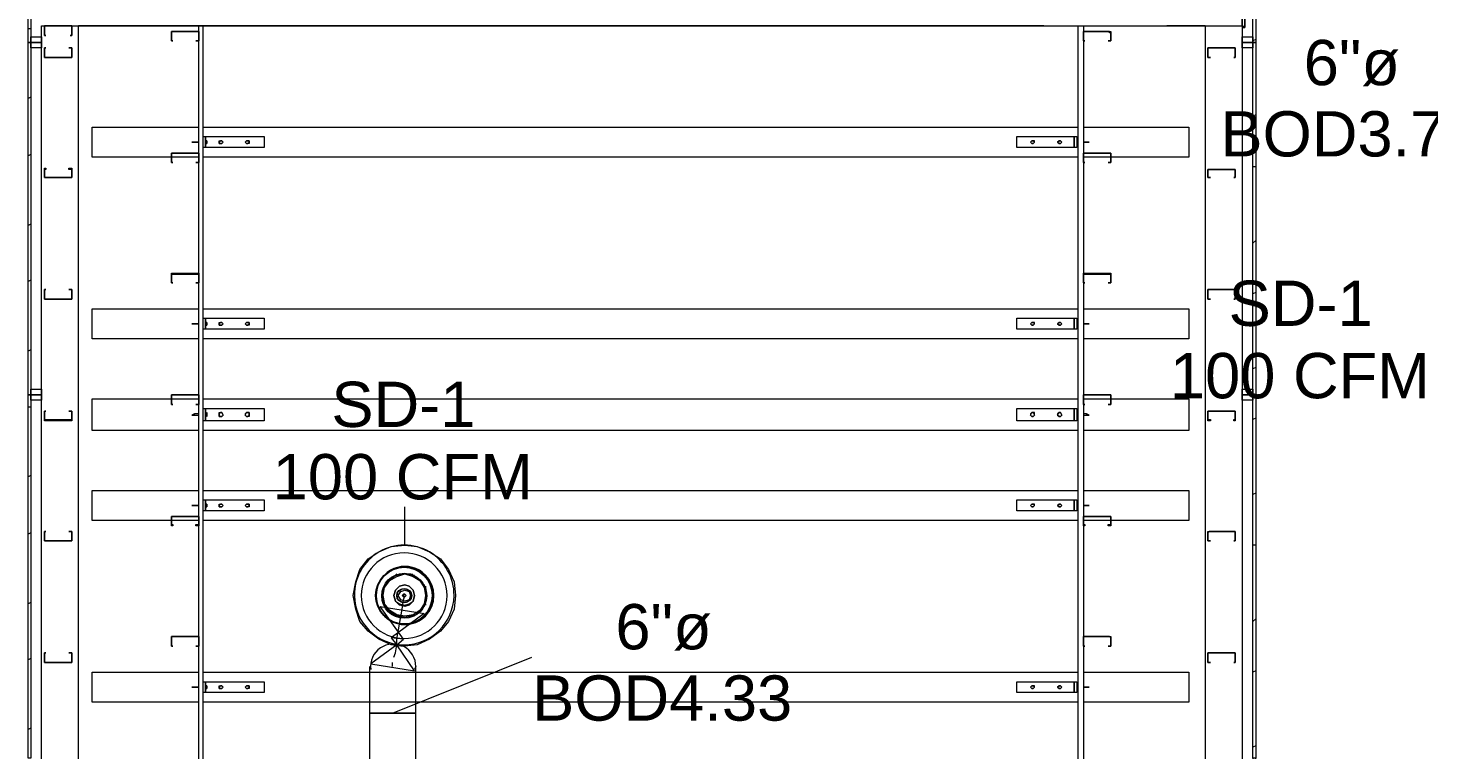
# Model space of a CAD drawing. Header units: metres. Extents: x -2 to 237, y -8 to 52.
# Drawn here: x 16.063 to 20.768, y 14.815 to 17.239 of the extents above; entities that cross this region are included whole.
import ezdxf

# ---------------------------------------------------------------- set-up
doc = ezdxf.new("R2010")
doc.units = ezdxf.units.M
doc.layers.add('HVAC - Ductos', color=5, linetype='Continuous', lineweight=0)
doc.layers.add('PDF2_Text', color=7, linetype='Continuous', lineweight=0)
doc.layers.add('PDF2_Geometry', color=7, linetype='Continuous', lineweight=0, true_color=0xaaaaaa)
doc.styles.add('PDF Helvetica', font='')
doc.styles.get('PDF Helvetica').set_extended_font_data('Helvetica')

msp = doc.modelspace()

# ---------------------------------------------------------------- linework, layer by layer
at = {"layer": 'HVAC - Ductos', "lineweight": 0}
for points in [[(17.3284, 15.5032), (17.3284, 15.6316)], [(17.2825, 15.1684), (17.2412, 15.1868), (17.2046, 15.2142), (17.177, 15.2464), (17.1633, 15.2876), (17.1541, 15.3335), (17.1633, 15.3794), (17.177, 15.4207), (17.2046, 15.4573), (17.2412, 15.4803), (17.2825, 15.4986), (17.3284, 15.5032), (17.3697, 15.4986), (17.4109, 15.4803), (17.4476, 15.4573), (17.4751, 15.4207), (17.4934, 15.3794), (17.498, 15.3335), (17.4934, 15.2876), (17.4751, 15.2464), (17.4476, 15.2142), (17.4109, 15.1868), (17.3697, 15.1684), (17.3284, 15.1638), (17.3146, 15.1638)], [(17.255, 15.361), (17.2596, 15.3656), (17.2733, 15.384), (17.2963, 15.4023), (17.3009, 15.4069)], [(17.3009, 15.4023), (17.3284, 15.4069), (17.3513, 15.4023)], [(17.3513, 15.4069), (17.3559, 15.4023), (17.3605, 15.4023)], [(17.3559, 15.4023), (17.3788, 15.384), (17.3926, 15.3656)], [(17.2596, 15.3106), (17.255, 15.3335), (17.2596, 15.361)], [(17.3971, 15.3656), (17.3971, 15.361), (17.4017, 15.3335), (17.3971, 15.3106)], [(17.3238, 15.1868), (17.2458, 15.2968), (17.3926, 15.2739), (17.2825, 15.1914), (17.3009, 15.1684), (17.3238, 15.1868), (17.2825, 15.1914)], [(17.2963, 15.2693), (17.2733, 15.2831), (17.2596, 15.3014), (17.255, 15.306)], [(17.2917, 15.1271), (17.2963, 15.1409), (17.3009, 15.1684), (17.3009, 15.1868), (17.31, 15.2372), (17.3192, 15.2876), (17.3238, 15.3197), (17.3284, 15.3335)], [(17.3926, 15.3014), (17.3788, 15.2831), (17.3559, 15.2693)], [(17.3971, 15.306), (17.3971, 15.3014)], [(17.3605, 15.2648), (17.3559, 15.2648), (17.3513, 15.2648), (17.3284, 15.2602), (17.3009, 15.2648), (17.2963, 15.2648)], [(17.3146, 15.1638), (17.2825, 15.1684)], [(17.2137, 15.1042), (17.3605, 15.0813)], [(17.2871, 14.9391), (17.7549, 15.1271)], [(17.2871, 15.0951), (17.2871, 15.1088)], [(17.2091, 15.0951), (17.2091, 15.0859), (17.2091, 15.0675), (17.2091, 15.04), (17.2091, 15.0034), (17.2091, 14.962), (17.2091, 14.9391), (17.2137, 14.9391), (17.2229, 14.9391), (17.232, 14.9391), (17.2504, 14.9391), (17.2687, 14.9391), (17.2871, 14.9391), (17.3054, 14.9391), (17.3238, 14.9391), (17.3421, 14.9391), (17.3513, 14.9391), (17.3605, 14.9391), (17.3651, 14.9391), (17.3651, 14.985), (17.3651, 15.0262), (17.3651, 15.0583), (17.3651, 15.0813), (17.3651, 15.0905), (17.3651, 15.0951), (17.3605, 15.0859)], [(17.3651, 13.6229), (17.3651, 14.9391), (17.3605, 14.9391), (17.3513, 14.9391), (17.3421, 14.9391), (17.3238, 14.9391), (17.3054, 14.9391), (17.2871, 14.9391), (17.2687, 14.9391), (17.2504, 14.9391), (17.232, 14.9391), (17.2229, 14.9391), (17.2137, 14.9391), (17.2091, 14.9391), (17.2091, 13.6229)]]:
    msp.add_lwpolyline(points, dxfattribs=at)
for points in [[(17.1587, 15.3335, 0.986587), (17.4934, 15.3335, 1.014011)], [(17.1816, 15.3335, 0.994118), (17.4705, 15.3335, 0.994597)], [(17.232, 15.3335, 1.009857), (17.4247, 15.3335, 1.01863)]]:
    msp.add_lwpolyline(points, format="xyb", close=True, dxfattribs=at)
for points in [[(17.3971, 15.3335), (17.3926, 15.306), (17.3788, 15.2831), (17.3559, 15.2693), (17.3284, 15.2648), (17.3009, 15.2693), (17.2779, 15.2831), (17.2596, 15.306), (17.255, 15.3335), (17.2596, 15.361), (17.2779, 15.384), (17.3009, 15.3977), (17.3284, 15.4069), (17.3559, 15.3977), (17.3788, 15.384), (17.3926, 15.361)], [(17.255, 15.3335), (17.255, 15.3519), (17.2642, 15.3702), (17.2733, 15.384), (17.2917, 15.3977), (17.31, 15.4069), (17.3284, 15.4069), (17.3467, 15.4069), (17.3651, 15.3977), (17.3788, 15.384), (17.3926, 15.3702), (17.3971, 15.3519), (17.4017, 15.3335), (17.3971, 15.3152), (17.3926, 15.2968), (17.3788, 15.2831), (17.3651, 15.2693), (17.3467, 15.2648), (17.3284, 15.2602), (17.31, 15.2648), (17.2917, 15.2693), (17.2733, 15.2831), (17.2642, 15.2968), (17.255, 15.3152)], [(17.3605, 15.3335), (17.3559, 15.3519), (17.3421, 15.3656), (17.3284, 15.3702), (17.31, 15.3656), (17.2963, 15.3519), (17.2917, 15.3335), (17.2963, 15.3519), (17.31, 15.3656), (17.3284, 15.3702), (17.3421, 15.3656), (17.3559, 15.3519)], [(17.3513, 15.3335), (17.3467, 15.3197), (17.333, 15.3106), (17.3192, 15.3106), (17.3054, 15.3197), (17.3009, 15.3335), (17.3054, 15.3473), (17.3192, 15.3565), (17.333, 15.3565), (17.3467, 15.3473)], [(17.3467, 15.3335), (17.3421, 15.3197), (17.3284, 15.3152), (17.3146, 15.3197), (17.3054, 15.3335), (17.3146, 15.3473), (17.3284, 15.3519), (17.3421, 15.3473)], [(17.2917, 15.3335), (17.2963, 15.3152), (17.31, 15.306), (17.3284, 15.3014), (17.3421, 15.306), (17.3559, 15.3152), (17.3605, 15.3335), (17.3559, 15.3152), (17.3421, 15.3014), (17.3284, 15.2968), (17.31, 15.3014), (17.2963, 15.3152)], [(17.333, 15.3335), (17.3284, 15.3381), (17.3238, 15.3381), (17.3238, 15.3335), (17.3238, 15.3289), (17.3284, 15.3289), (17.333, 15.3335), (17.3284, 15.3289), (17.3238, 15.3289), (17.3192, 15.3335), (17.3238, 15.3381), (17.3284, 15.3381)], [(17.3605, 15.0813), (17.3009, 15.1684), (17.2137, 15.1042)]]:
    msp.add_lwpolyline(points, close=True, dxfattribs=at)
for centre, radius in [((17.325, 15.3335), 0.0951), ((17.3281, 15.3335), 0.0966), ((17.3271, 15.3335), 0.095), ((17.3261, 15.3329), 0.0756)]:
    msp.add_circle(centre, radius, dxfattribs=at)
msp.add_arc((17.2891, 15.0952), 0.076, 359.8698, 187.0751, dxfattribs=at)
msp.add_ellipse((17.3261, 15.3335), major_axis=(0.0252, 0.0003), ratio=0.94456, start_param=6.270399, end_param=12.553584, dxfattribs=at)
at = {"layer": 'PDF2_Geometry', "lineweight": 0}
for points in [[(20.1856, 18.4018), (20.1765, 18.4018), (20.1765, 19.6262), (20.1856, 19.6262), (20.1856, 18.4018), (20.1856, 19.6262), (20.1765, 19.6262), (20.1765, 18.4018), (20.1397, 18.4018), (20.1765, 18.4018), (20.1765, 18.3834), (20.1397, 18.3834), (20.1397, 17.246), (20.1397, 13.4807)], [(16.1084, 13.4807), (16.1084, 17.246), (20.1397, 17.246), (20.1489, 17.2414), (20.1397, 17.2414), (20.1489, 17.2414), (20.1489, 18.3834), (20.1489, 17.2414), (20.1397, 17.246), (20.1397, 17.2643), (20.1397, 17.4616), (20.1397, 17.2643)], [(16.0717, 17.2368), (16.0626, 17.2368)], [(20.1856, 12.1736), (20.1673, 12.1736), (20.1581, 12.1736), (20.1397, 12.1736), (20.1397, 13.4807), (20.1443, 13.4899), (20.1397, 13.4807), (16.1084, 13.4807), (16.1039, 13.4899), (16.1084, 13.4899), (16.1039, 13.4899), (16.1039, 13.1871), (16.1039, 13.4899), (16.1084, 13.4807), (16.2323, 13.4807), (16.6358, 13.4807), (16.2323, 13.4807), (16.2323, 17.246), (19.4747, 17.246), (16.2323, 17.246)], [(20.0159, 17.246), (19.8875, 17.246), (20.0159, 17.246), (20.0159, 13.4807), (19.6077, 13.4807), (20.0159, 13.4807), (20.1397, 13.4807), (20.1397, 12.1736), (20.1765, 12.1736), (20.1765, 13.5587), (20.1856, 13.5587), (20.1856, 14.7877), (20.1765, 14.7877), (20.1765, 13.5587), (20.1856, 13.5587)], [(20.1856, 17.2002), (20.1765, 17.1956)], [(16.0717, 17.0075), (16.0626, 17.0029)], [(20.1856, 16.9479), (20.1765, 16.9433)], [(16.6358, 16.8057), (16.5441, 16.8057), (16.2781, 16.8057), (16.2781, 16.9066), (16.6358, 16.9066)], [(16.6496, 16.9066), (19.5894, 16.9066)], [(19.6077, 16.9066), (19.9609, 16.9066), (19.9609, 16.8057), (19.6994, 16.8057), (19.6077, 16.8057)], [(16.6221, 16.8562), (16.6129, 16.8562), (16.6221, 16.8562)], [(16.6358, 16.8562), (16.6221, 16.8562), (16.6358, 16.8562)], [(16.6496, 16.8745), (16.6588, 16.8745), (16.856, 16.8745), (16.856, 16.8378), (16.6588, 16.8378), (16.6496, 16.8378)], [(16.6634, 16.8608), (16.6588, 16.8608)], [(16.6588, 16.8516), (16.6634, 16.8516)], [(19.5894, 16.8562), (19.5848, 16.8562), (19.5894, 16.8562)], [(19.6261, 16.8562), (19.6169, 16.8562), (19.6261, 16.8562)], [(16.0717, 16.8149), (16.0626, 16.8103)], [(19.5894, 16.8057), (16.6496, 16.8057)], [(20.1856, 16.7736), (20.1765, 16.7736)], [(16.0717, 16.581), (16.0626, 16.5764)], [(20.1856, 16.526), (20.1765, 16.5168)], [(16.0717, 16.3929), (16.0626, 16.3884)], [(20.1856, 16.3517), (20.1765, 16.3471)], [(16.6358, 16.1958), (16.2781, 16.1958), (16.2781, 16.2966), (16.6358, 16.2966)], [(16.6496, 16.2966), (19.5894, 16.2966)], [(19.6077, 16.2966), (19.9609, 16.2966), (19.9609, 16.1958), (19.6077, 16.1958)], [(16.6221, 16.2462), (16.6129, 16.2462), (16.6221, 16.2462)], [(16.6358, 16.2462), (16.6221, 16.2462), (16.6358, 16.2462)], [(16.6496, 16.2645), (16.6588, 16.2645), (16.856, 16.2645), (16.856, 16.2278), (16.6588, 16.2278), (16.6496, 16.2278)], [(16.6634, 16.2508), (16.6588, 16.2508)], [(16.6588, 16.2416), (16.6634, 16.2416)], [(19.5894, 16.2462), (19.5848, 16.2462), (19.5894, 16.2462)], [(19.6261, 16.2462), (19.6169, 16.2462), (19.6261, 16.2462)], [(19.5894, 16.1958), (16.6496, 16.1958)], [(16.0717, 16.159), (16.0626, 16.1544)], [(20.1856, 16.0995), (20.1765, 16.0949)], [(16.0717, 15.9664), (16.0626, 15.9664)], [(16.6358, 15.8884), (16.2781, 15.8884), (16.2781, 15.9939), (16.5441, 15.9939), (16.6358, 15.9939)], [(16.6496, 15.9939), (19.5894, 15.9939)], [(16.6496, 15.9618), (16.6588, 15.9618), (16.856, 15.9618), (16.856, 15.9206), (16.6588, 15.9206), (16.6496, 15.9206)], [(19.6077, 15.9939), (19.6994, 15.9939), (19.9609, 15.9939), (19.9609, 15.8884), (19.6077, 15.8884)], [(16.6358, 15.9435), (16.6221, 15.9435), (16.6129, 15.9389), (16.6221, 15.9389), (16.6358, 15.9389)], [(16.6221, 15.9389), (16.6221, 15.9435)], [(16.6634, 15.9481), (16.6588, 15.9435)], [(16.6588, 15.9389), (16.6634, 15.9344)], [(19.5756, 15.9435), (19.5756, 15.9481)], [(19.5756, 15.9344), (19.5756, 15.9389)], [(19.5894, 15.9435), (19.5848, 15.9435)], [(19.5848, 15.9389), (19.5894, 15.9389)], [(19.6077, 15.9389), (19.6169, 15.9389), (19.6261, 15.9389), (19.6169, 15.9435), (19.6077, 15.9435)], [(19.6169, 15.9435), (19.6169, 15.9389)], [(20.1856, 15.9298), (20.1765, 15.9252)], [(19.5894, 15.8884), (16.6496, 15.8884)], [(16.0717, 15.7371), (16.0626, 15.7325)], [(16.6358, 15.5858), (16.5441, 15.5858), (16.2781, 15.5858), (16.2781, 15.6867), (16.6358, 15.6867)], [(16.6496, 15.6867), (19.5894, 15.6867)], [(19.6077, 15.6867), (19.9609, 15.6867), (19.9609, 15.5858), (19.6994, 15.5858), (19.6077, 15.5858)], [(20.1856, 15.6775), (20.1765, 15.6729)], [(16.6221, 15.6362), (16.6129, 15.6362), (16.6221, 15.6362)], [(16.6358, 15.6362), (16.6221, 15.6362), (16.6358, 15.6362)], [(16.6496, 15.6546), (16.6588, 15.6546), (16.856, 15.6546), (16.856, 15.6179), (16.6588, 15.6179), (16.6496, 15.6179)], [(16.6634, 15.6408), (16.6588, 15.6408)], [(16.6588, 15.6316), (16.6634, 15.6316)], [(19.5894, 15.6362), (19.5848, 15.6362), (19.5894, 15.6362)], [(19.6261, 15.6362), (19.6169, 15.6362), (19.6261, 15.6362)], [(19.5894, 15.5858), (16.6496, 15.5858)], [(16.0717, 15.5445), (16.0626, 15.5399)], [(20.1856, 15.5032), (20.1765, 15.5032)], [(16.0717, 15.3106), (16.0626, 15.306)], [(20.1856, 15.2556), (20.1765, 15.2464)], [(16.0717, 15.1225), (16.0626, 15.1179)], [(16.6358, 14.9758), (16.2781, 14.9758), (16.2781, 15.0767), (16.6358, 15.0767)], [(16.6496, 15.0767), (19.5894, 15.0767)], [(19.6077, 15.0767), (19.9609, 15.0767), (19.9609, 14.9758), (19.6077, 14.9758)], [(20.1856, 15.0813), (20.1765, 15.0767)], [(16.6221, 15.0262), (16.6129, 15.0262), (16.6221, 15.0262)], [(16.6358, 15.0262), (16.6221, 15.0262), (16.6358, 15.0262)], [(16.6496, 15.0445), (16.6588, 15.0445), (16.856, 15.0445), (16.856, 15.0079), (16.6588, 15.0079), (16.6496, 15.0079)], [(16.6634, 15.0308), (16.6588, 15.0308)], [(16.6588, 15.0217), (16.6634, 15.0217)], [(19.5894, 15.0262), (19.5848, 15.0262), (19.5894, 15.0262)], [(19.6261, 15.0262), (19.6169, 15.0262), (19.6261, 15.0262)], [(19.5894, 14.9758), (16.6496, 14.9758)], [(16.0717, 14.8886), (16.0626, 14.8841)], [(20.1856, 14.8291), (20.1765, 14.8245)]]:
    msp.add_lwpolyline(points, dxfattribs=at)
for points in [[(16.0717, 17.191), (16.0626, 17.191), (16.0626, 18.4018), (16.0717, 18.4018)], [(20.1856, 17.191), (20.1765, 17.191), (20.1765, 18.4018), (20.1856, 18.4018)], [(16.1176, 17.246), (16.1222, 17.246), (16.2093, 17.246), (16.2093, 17.2139), (16.2047, 17.2139), (16.2093, 17.2139), (16.2093, 17.246), (16.1222, 17.246), (16.1176, 17.246), (16.1176, 17.2139)], [(16.5441, 17.2231), (16.5441, 17.2277), (16.6358, 17.2277), (16.6358, 17.2231), (16.6358, 17.1956), (16.6267, 17.1956), (16.6358, 17.1956), (16.6358, 17.2231), (16.6358, 17.2277), (16.5441, 17.2277), (16.5441, 17.2231), (16.5441, 17.1956)], [(16.6358, 13.4807), (16.6358, 17.246), (16.6496, 17.246), (16.6496, 13.4807)], [(19.5894, 13.4807), (19.5894, 17.246), (19.6077, 17.246), (19.6077, 13.4807)], [(19.6077, 17.2231), (19.6077, 17.2277), (19.6949, 17.2277), (19.6994, 17.2277), (19.6994, 17.2231), (19.6994, 17.1956), (19.6903, 17.1956), (19.6994, 17.1956), (19.6994, 17.2231), (19.6949, 17.2231), (19.6949, 17.2277), (19.6077, 17.2277), (19.6077, 17.2231), (19.6077, 17.1956)], [(16.0717, 16.0077), (16.0626, 16.0077), (16.0626, 17.191), (16.0717, 17.191)], [(16.0717, 17.2093), (16.1084, 17.2093), (16.1084, 17.191), (16.0717, 17.191)], [(16.0717, 17.191), (16.1084, 17.191), (16.1084, 17.1726), (16.0717, 17.1726)], [(16.1222, 17.2139), (16.1176, 17.2139)], [(16.5487, 17.1956), (16.5441, 17.1956)], [(19.6123, 17.1956), (19.6077, 17.1956)], [(20.1397, 17.191), (20.1397, 17.2093), (20.1765, 17.2093), (20.1765, 17.191)], [(20.1397, 17.1726), (20.1397, 17.191), (20.1765, 17.191), (20.1765, 17.1726)], [(20.1856, 16.0077), (20.1765, 16.0077), (20.1765, 17.191), (20.1856, 17.191)], [(16.1176, 17.1451), (16.1176, 17.1405), (16.2093, 17.1405), (16.2093, 17.1451), (16.2093, 17.1726), (16.2001, 17.1726), (16.2093, 17.1726), (16.2093, 17.1451), (16.2093, 17.1405), (16.1176, 17.1405), (16.1176, 17.1451), (16.1176, 17.1726)], [(16.1222, 17.1726), (16.1176, 17.1726)], [(20.1168, 17.1726), (20.1122, 17.1726), (20.0251, 17.1726), (20.0251, 17.1405), (20.0342, 17.1405), (20.0251, 17.1405), (20.0251, 17.1726), (20.1122, 17.1726), (20.1168, 17.1726), (20.1168, 17.1405)], [(20.1122, 17.1405), (20.1168, 17.1405)], [(16.6588, 16.8378), (16.6588, 16.8745)], [(16.6634, 16.8562), (16.6634, 16.8608), (16.6634, 16.8562), (16.6634, 16.8516), (16.6634, 16.8562), (16.6634, 16.8608), (16.6634, 16.8562), (16.6634, 16.8516)], [(16.7184, 16.8562), (16.7138, 16.8608), (16.7092, 16.8608), (16.7046, 16.8562), (16.7046, 16.8516), (16.7138, 16.8516)], [(16.7046, 16.8562), (16.7046, 16.8608), (16.7138, 16.8608), (16.7184, 16.8562), (16.7138, 16.8516), (16.7046, 16.8516)], [(16.8055, 16.8562), (16.8055, 16.8608), (16.7964, 16.8608), (16.7918, 16.8562), (16.7964, 16.8516), (16.8009, 16.8516)], [(16.7918, 16.8562), (16.7964, 16.8608), (16.8055, 16.8608), (16.8055, 16.8562), (16.8055, 16.8516), (16.7964, 16.8516)], [(19.5848, 16.8378), (19.5756, 16.8378), (19.383, 16.8378), (19.383, 16.8745), (19.5756, 16.8745), (19.5848, 16.8745)], [(19.4426, 16.8562), (19.4426, 16.8608), (19.4335, 16.8608), (19.4289, 16.8562), (19.4335, 16.8516), (19.438, 16.8516)], [(19.4289, 16.8562), (19.4335, 16.8608), (19.438, 16.8608), (19.4426, 16.8562), (19.438, 16.8516), (19.4335, 16.8516)], [(19.5344, 16.8562), (19.5298, 16.8608), (19.5252, 16.8608), (19.5206, 16.8562), (19.5252, 16.8516), (19.5298, 16.8516)], [(19.5206, 16.8562), (19.5252, 16.8608), (19.5298, 16.8608), (19.5344, 16.8562), (19.5298, 16.8516), (19.5252, 16.8516)], [(19.5756, 16.8378), (19.5756, 16.8745)], [(19.5756, 16.8562), (19.5756, 16.8608), (19.5756, 16.8562), (19.5756, 16.8516), (19.5756, 16.8562), (19.5756, 16.8608), (19.5756, 16.8562), (19.5756, 16.8516)], [(19.6169, 16.8562), (19.6077, 16.8562)], [(16.5441, 16.8194), (16.6358, 16.8194), (16.6358, 16.7874), (16.6267, 16.7874), (16.6358, 16.7874), (16.6358, 16.8194), (16.5441, 16.8194), (16.5441, 16.7874)], [(19.6077, 16.8194), (19.6949, 16.8194), (19.6994, 16.8194), (19.6994, 16.7874), (19.6903, 16.7874), (19.6994, 16.7874), (19.6994, 16.8194), (19.6949, 16.8194), (19.6077, 16.8194), (19.6077, 16.7874)], [(16.1222, 16.769), (16.1222, 16.7644), (16.1176, 16.7644), (16.1176, 16.7369), (16.2093, 16.7369), (16.2093, 16.7644), (16.2001, 16.7644), (16.2001, 16.769), (16.2093, 16.769), (16.2093, 16.7369), (16.1176, 16.7369), (16.1176, 16.769)], [(16.5487, 16.7874), (16.5441, 16.7874)], [(19.6123, 16.7874), (19.6077, 16.7874)], [(20.1168, 16.7644), (20.0297, 16.7644), (20.0251, 16.7644), (20.0251, 16.7369), (20.0342, 16.7369), (20.0251, 16.7369), (20.0251, 16.7644), (20.0297, 16.7644), (20.1168, 16.7644), (20.1168, 16.7369)], [(20.1122, 16.7369), (20.1168, 16.7369)], [(16.5441, 16.4113), (16.5441, 16.4159), (16.6358, 16.4159), (16.6358, 16.4113), (16.6358, 16.3838), (16.6267, 16.3838), (16.6358, 16.3838), (16.6358, 16.4113), (16.5441, 16.4113), (16.5441, 16.3838)], [(16.5487, 16.3838), (16.5441, 16.3838)], [(19.6077, 16.4113), (19.6077, 16.4159), (19.6949, 16.4159), (19.6994, 16.4159), (19.6994, 16.4113), (19.6994, 16.3838), (19.6903, 16.3838), (19.6994, 16.3838), (19.6994, 16.4113), (19.6949, 16.4113), (19.6077, 16.4113), (19.6077, 16.3838)], [(19.6123, 16.3838), (19.6077, 16.3838)], [(16.1176, 16.3287), (16.2093, 16.3287), (16.2093, 16.3609), (16.2001, 16.3609), (16.2093, 16.3609), (16.2093, 16.3287), (16.1176, 16.3287), (16.1176, 16.3609)], [(16.1222, 16.3609), (16.1176, 16.3609)], [(20.1168, 16.3563), (20.1168, 16.3609), (20.0297, 16.3609), (20.0251, 16.3609), (20.0251, 16.3563), (20.0251, 16.3287), (20.0342, 16.3287), (20.0251, 16.3287), (20.0251, 16.3563), (20.0251, 16.3609), (20.0297, 16.3609), (20.1168, 16.3609), (20.1168, 16.3563), (20.1168, 16.3287)], [(20.1122, 16.3287), (20.1168, 16.3287)], [(16.6588, 16.2278), (16.6588, 16.2645)], [(16.6634, 16.2462), (16.6634, 16.2508), (16.6634, 16.2462), (16.6634, 16.2416), (16.6634, 16.2462), (16.6634, 16.2508), (16.6634, 16.2462), (16.6634, 16.2416)], [(16.7184, 16.2462), (16.7138, 16.2508), (16.7092, 16.2508), (16.7046, 16.2462), (16.7046, 16.2416), (16.7138, 16.2416)], [(16.7046, 16.2462), (16.7046, 16.2508), (16.7138, 16.2508), (16.7184, 16.2462), (16.7138, 16.2416), (16.7046, 16.2416)], [(16.8055, 16.2462), (16.8055, 16.2508), (16.7964, 16.2508), (16.7918, 16.2462), (16.7964, 16.2416), (16.8009, 16.2416)], [(16.7918, 16.2462), (16.7964, 16.2508), (16.8055, 16.2508), (16.8055, 16.2462), (16.8055, 16.2416), (16.7964, 16.2416)], [(19.5848, 16.2278), (19.5756, 16.2278), (19.383, 16.2278), (19.383, 16.2645), (19.5756, 16.2645), (19.5848, 16.2645)], [(19.4426, 16.2462), (19.4426, 16.2508), (19.4335, 16.2508), (19.4289, 16.2462), (19.4335, 16.2416), (19.438, 16.2416)], [(19.4289, 16.2462), (19.4335, 16.2508), (19.438, 16.2508), (19.4426, 16.2462), (19.438, 16.2416), (19.4335, 16.2416)], [(19.5344, 16.2462), (19.5298, 16.2508), (19.5252, 16.2508), (19.5206, 16.2462), (19.5252, 16.2416), (19.5298, 16.2416)], [(19.5206, 16.2462), (19.5252, 16.2508), (19.5298, 16.2508), (19.5344, 16.2462), (19.5298, 16.2416), (19.5252, 16.2416)], [(19.5756, 16.2278), (19.5756, 16.2645)], [(19.5756, 16.2462), (19.5756, 16.2508), (19.5756, 16.2462), (19.5756, 16.2416), (19.5756, 16.2462), (19.5756, 16.2508), (19.5756, 16.2462), (19.5756, 16.2416)], [(19.6169, 16.2462), (19.6077, 16.2462)], [(16.0717, 14.7877), (16.0626, 14.7877), (16.0626, 16.0077), (16.0717, 16.0077)], [(16.0717, 16.0261), (16.1084, 16.0261), (16.1084, 16.0077), (16.0717, 16.0077)], [(16.0717, 16.0077), (16.1084, 16.0077), (16.1084, 15.9893), (16.0717, 15.9893)], [(16.5441, 16.0077), (16.6358, 16.0077), (16.6358, 15.9756), (16.6267, 15.9756), (16.6358, 15.9756), (16.6358, 16.0077), (16.5441, 16.0077), (16.5441, 15.9756)], [(19.6077, 16.0077), (19.6949, 16.0077), (19.6994, 16.0077), (19.6994, 15.9756), (19.6903, 15.9756), (19.6994, 15.9756), (19.6994, 16.0077), (19.6949, 16.0077), (19.6077, 16.0077), (19.6077, 15.9756)], [(20.1397, 16.0077), (20.1397, 16.0261), (20.1765, 16.0261), (20.1765, 16.0077)], [(20.1397, 15.9893), (20.1397, 16.0077), (20.1765, 16.0077), (20.1765, 15.9893)], [(20.1856, 14.7877), (20.1765, 14.7877), (20.1765, 16.0077), (20.1856, 16.0077)], [(16.1176, 15.9252), (16.2093, 15.9252), (16.2093, 15.9527), (16.2001, 15.9527), (16.2093, 15.9527), (16.2093, 15.9252), (16.2093, 15.9206), (16.1176, 15.9206), (16.1176, 15.9252), (16.1176, 15.9527)], [(16.1222, 15.9527), (16.1176, 15.9527)], [(16.5487, 15.9756), (16.5441, 15.9756)], [(16.6588, 15.9206), (16.6588, 15.9618)], [(19.5848, 15.9206), (19.5756, 15.9206), (19.383, 15.9206), (19.383, 15.9618), (19.5756, 15.9618), (19.5848, 15.9618)], [(19.5756, 15.9206), (19.5756, 15.9618)], [(19.6123, 15.9756), (19.6077, 15.9756)], [(20.1122, 15.9206), (20.1122, 15.9252), (20.1168, 15.9252), (20.1168, 15.9527), (20.0297, 15.9527), (20.0251, 15.9527), (20.0251, 15.9252), (20.0342, 15.9252), (20.0342, 15.9206), (20.0251, 15.9206), (20.0251, 15.9527), (20.0297, 15.9527), (20.1168, 15.9527), (20.1168, 15.9206)], [(16.6634, 15.9389), (16.6634, 15.9481), (16.6634, 15.9389), (16.6634, 15.9344), (16.6634, 15.9389), (16.6634, 15.9481), (16.6634, 15.9389), (16.6634, 15.9344)], [(16.7184, 15.9389), (16.7138, 15.9481), (16.7092, 15.9481), (16.7046, 15.9435), (16.7046, 15.9389), (16.7046, 15.9344), (16.7138, 15.9344)], [(16.7046, 15.9389), (16.7046, 15.9481), (16.7138, 15.9481), (16.7184, 15.9389), (16.7138, 15.9344), (16.7046, 15.9344)], [(16.8055, 15.9389), (16.8055, 15.9481), (16.7964, 15.9481), (16.7918, 15.9435), (16.7918, 15.9389), (16.7964, 15.9344), (16.8009, 15.9344)], [(16.7918, 15.9389), (16.7964, 15.9481), (16.8055, 15.9481), (16.8055, 15.9389), (16.8055, 15.9344), (16.7964, 15.9344)], [(19.4426, 15.9389), (19.4426, 15.9481), (19.4335, 15.9481), (19.4289, 15.9435), (19.4289, 15.9389), (19.4335, 15.9344), (19.438, 15.9344)], [(19.4289, 15.9389), (19.4335, 15.9481), (19.438, 15.9481), (19.4426, 15.9389), (19.438, 15.9344), (19.4335, 15.9344)], [(19.5344, 15.9389), (19.5298, 15.9481), (19.5252, 15.9481), (19.5206, 15.9435), (19.5206, 15.9389), (19.5252, 15.9344), (19.5298, 15.9344)], [(19.5206, 15.9389), (19.5252, 15.9481), (19.5298, 15.9481), (19.5344, 15.9389), (19.5298, 15.9344), (19.5252, 15.9344)], [(19.5756, 15.9389), (19.5756, 15.9481), (19.5756, 15.9389), (19.5756, 15.9344), (19.5756, 15.9389), (19.5756, 15.9481), (19.5756, 15.9389), (19.5756, 15.9344)], [(16.6588, 15.6179), (16.6588, 15.6546)], [(16.6634, 15.6362), (16.6634, 15.6408), (16.6634, 15.6362), (16.6634, 15.6316), (16.6634, 15.6362), (16.6634, 15.6408), (16.6634, 15.6362), (16.6634, 15.6316)], [(16.7184, 15.6362), (16.7138, 15.6408), (16.7092, 15.6408), (16.7046, 15.6362), (16.7046, 15.6316), (16.7138, 15.6316)], [(16.7046, 15.6362), (16.7046, 15.6408), (16.7138, 15.6408), (16.7184, 15.6362), (16.7138, 15.6316), (16.7046, 15.6316)], [(16.8055, 15.6362), (16.8055, 15.6408), (16.7964, 15.6408), (16.7918, 15.6362), (16.7964, 15.6316), (16.8009, 15.6316)], [(16.7918, 15.6362), (16.7964, 15.6408), (16.8055, 15.6408), (16.8055, 15.6362), (16.8055, 15.6316), (16.7964, 15.6316)], [(19.5848, 15.6179), (19.5756, 15.6179), (19.383, 15.6179), (19.383, 15.6546), (19.5756, 15.6546), (19.5848, 15.6546)], [(19.4426, 15.6362), (19.4426, 15.6408), (19.4335, 15.6408), (19.4289, 15.6362), (19.4335, 15.6316), (19.438, 15.6316)], [(19.4289, 15.6362), (19.4335, 15.6408), (19.438, 15.6408), (19.4426, 15.6362), (19.438, 15.6316), (19.4335, 15.6316)], [(19.5344, 15.6362), (19.5298, 15.6408), (19.5252, 15.6408), (19.5206, 15.6362), (19.5252, 15.6316), (19.5298, 15.6316)], [(19.5206, 15.6362), (19.5252, 15.6408), (19.5298, 15.6408), (19.5344, 15.6362), (19.5298, 15.6316), (19.5252, 15.6316)], [(19.5756, 15.6179), (19.5756, 15.6546)], [(19.5756, 15.6362), (19.5756, 15.6408), (19.5756, 15.6362), (19.5756, 15.6316), (19.5756, 15.6362), (19.5756, 15.6408), (19.5756, 15.6362), (19.5756, 15.6316)], [(19.6169, 15.6362), (19.6077, 15.6362)], [(16.5441, 15.5995), (16.6358, 15.5995), (16.6358, 15.5674), (16.6267, 15.5674), (16.6267, 15.572), (16.6358, 15.572), (16.6358, 15.5995), (16.5441, 15.5995), (16.5441, 15.572), (16.5487, 15.572), (16.5487, 15.5674), (16.5441, 15.5674)], [(19.6077, 15.5995), (19.6949, 15.5995), (19.6994, 15.5995), (19.6994, 15.5674), (19.6903, 15.5674), (19.6903, 15.572), (19.6994, 15.572), (19.6994, 15.5995), (19.6949, 15.5995), (19.6077, 15.5995), (19.6077, 15.572), (19.6123, 15.572), (19.6123, 15.5674), (19.6077, 15.5674)], [(16.1176, 15.517), (16.2093, 15.517), (16.2093, 15.5491), (16.2001, 15.5491), (16.2093, 15.5491), (16.2093, 15.517), (16.1176, 15.517), (16.1176, 15.5491)], [(16.1222, 15.5491), (16.1176, 15.5491)], [(20.1168, 15.5445), (20.1168, 15.5491), (20.0297, 15.5491), (20.0251, 15.5445), (20.0251, 15.517), (20.0342, 15.517), (20.0251, 15.517), (20.0251, 15.5445), (20.0251, 15.5491), (20.0297, 15.5491), (20.1168, 15.5491), (20.1168, 15.5445), (20.1168, 15.517)], [(20.1122, 15.517), (20.1168, 15.517)], [(16.5441, 15.1914), (16.5441, 15.1959), (16.6358, 15.1959), (16.6358, 15.1914), (16.6358, 15.1638), (16.6267, 15.1638), (16.6358, 15.1638), (16.6358, 15.1914), (16.6358, 15.1959), (16.5441, 15.1959), (16.5441, 15.1914), (16.5441, 15.1638)], [(16.5487, 15.1638), (16.5441, 15.1638)], [(19.6077, 15.1914), (19.6077, 15.1959), (19.6949, 15.1959), (19.6994, 15.1959), (19.6994, 15.1914), (19.6994, 15.1638), (19.6903, 15.1638), (19.6994, 15.1638), (19.6994, 15.1914), (19.6949, 15.1959), (19.6077, 15.1959), (19.6077, 15.1914), (19.6077, 15.1638)], [(19.6123, 15.1638), (19.6077, 15.1638)], [(16.1176, 15.1134), (16.1176, 15.1088), (16.2093, 15.1088), (16.2093, 15.1134), (16.2093, 15.1409), (16.2001, 15.1409), (16.2093, 15.1409), (16.2093, 15.1134), (16.2093, 15.1088), (16.1176, 15.1088), (16.1176, 15.1134), (16.1176, 15.1409)], [(16.1222, 15.1409), (16.1176, 15.1409)], [(20.1168, 15.1409), (20.0297, 15.1409), (20.0251, 15.1409), (20.0251, 15.1088), (20.0342, 15.1088), (20.0251, 15.1088), (20.0251, 15.1409), (20.0297, 15.1409), (20.1168, 15.1409), (20.1168, 15.1088)], [(20.1122, 15.1088), (20.1168, 15.1088)], [(16.6588, 15.0079), (16.6588, 15.0445)], [(16.6634, 15.0262), (16.6634, 15.0308), (16.6634, 15.0262), (16.6634, 15.0217), (16.6634, 15.0262), (16.6634, 15.0308), (16.6634, 15.0262), (16.6634, 15.0217)], [(16.7184, 15.0262), (16.7138, 15.0308), (16.7092, 15.0308), (16.7046, 15.0262), (16.7046, 15.0217), (16.7138, 15.0217)], [(16.7046, 15.0262), (16.7046, 15.0308), (16.7138, 15.0308), (16.7184, 15.0262), (16.7138, 15.0217), (16.7046, 15.0217)], [(16.8055, 15.0262), (16.8055, 15.0308), (16.7964, 15.0308), (16.7918, 15.0262), (16.7964, 15.0217), (16.8009, 15.0217)], [(16.7918, 15.0262), (16.7964, 15.0308), (16.8055, 15.0308), (16.8055, 15.0262), (16.8055, 15.0217), (16.7964, 15.0217)], [(19.5848, 15.0079), (19.5756, 15.0079), (19.383, 15.0079), (19.383, 15.0445), (19.5756, 15.0445), (19.5848, 15.0445)], [(19.4426, 15.0262), (19.4426, 15.0308), (19.4335, 15.0308), (19.4289, 15.0262), (19.4335, 15.0217), (19.438, 15.0217)], [(19.4289, 15.0262), (19.4335, 15.0308), (19.438, 15.0308), (19.4426, 15.0262), (19.438, 15.0217), (19.4335, 15.0217)], [(19.5344, 15.0262), (19.5298, 15.0308), (19.5252, 15.0308), (19.5206, 15.0262), (19.5252, 15.0217), (19.5298, 15.0217)], [(19.5206, 15.0262), (19.5252, 15.0308), (19.5298, 15.0308), (19.5344, 15.0262), (19.5298, 15.0217), (19.5252, 15.0217)], [(19.5756, 15.0079), (19.5756, 15.0445)], [(19.5756, 15.0262), (19.5756, 15.0308), (19.5756, 15.0262), (19.5756, 15.0217), (19.5756, 15.0262), (19.5756, 15.0308), (19.5756, 15.0262), (19.5756, 15.0217)], [(19.6169, 15.0262), (19.6077, 15.0262)]]:
    msp.add_lwpolyline(points, close=True, dxfattribs=at)

# ---------------------------------------------------------------- texts
at = {"layer": 'PDF2_Text', "lineweight": 0, "char_height": 0.15205, "attachment_point": 4, "style": 'PDF Helvetica'}
for s, insert in [('6"ø', (20.347, 17.1212)), ('BOD3.79', (20.0672, 16.8828)), ('SD-1', (20.0947, 16.314)), ('100 CFM', (19.8975, 16.071)), ('SD-1', (17.0814, 15.9746)), ('100 CFM', (16.8842, 15.7316)), ('6"ø', (18.0354, 15.2271)), ('BOD4.33', (17.7556, 14.9886))]:
    msp.add_mtext(s, dxfattribs=dict(at, insert=insert))

doc.saveas('drawing.dxf')
